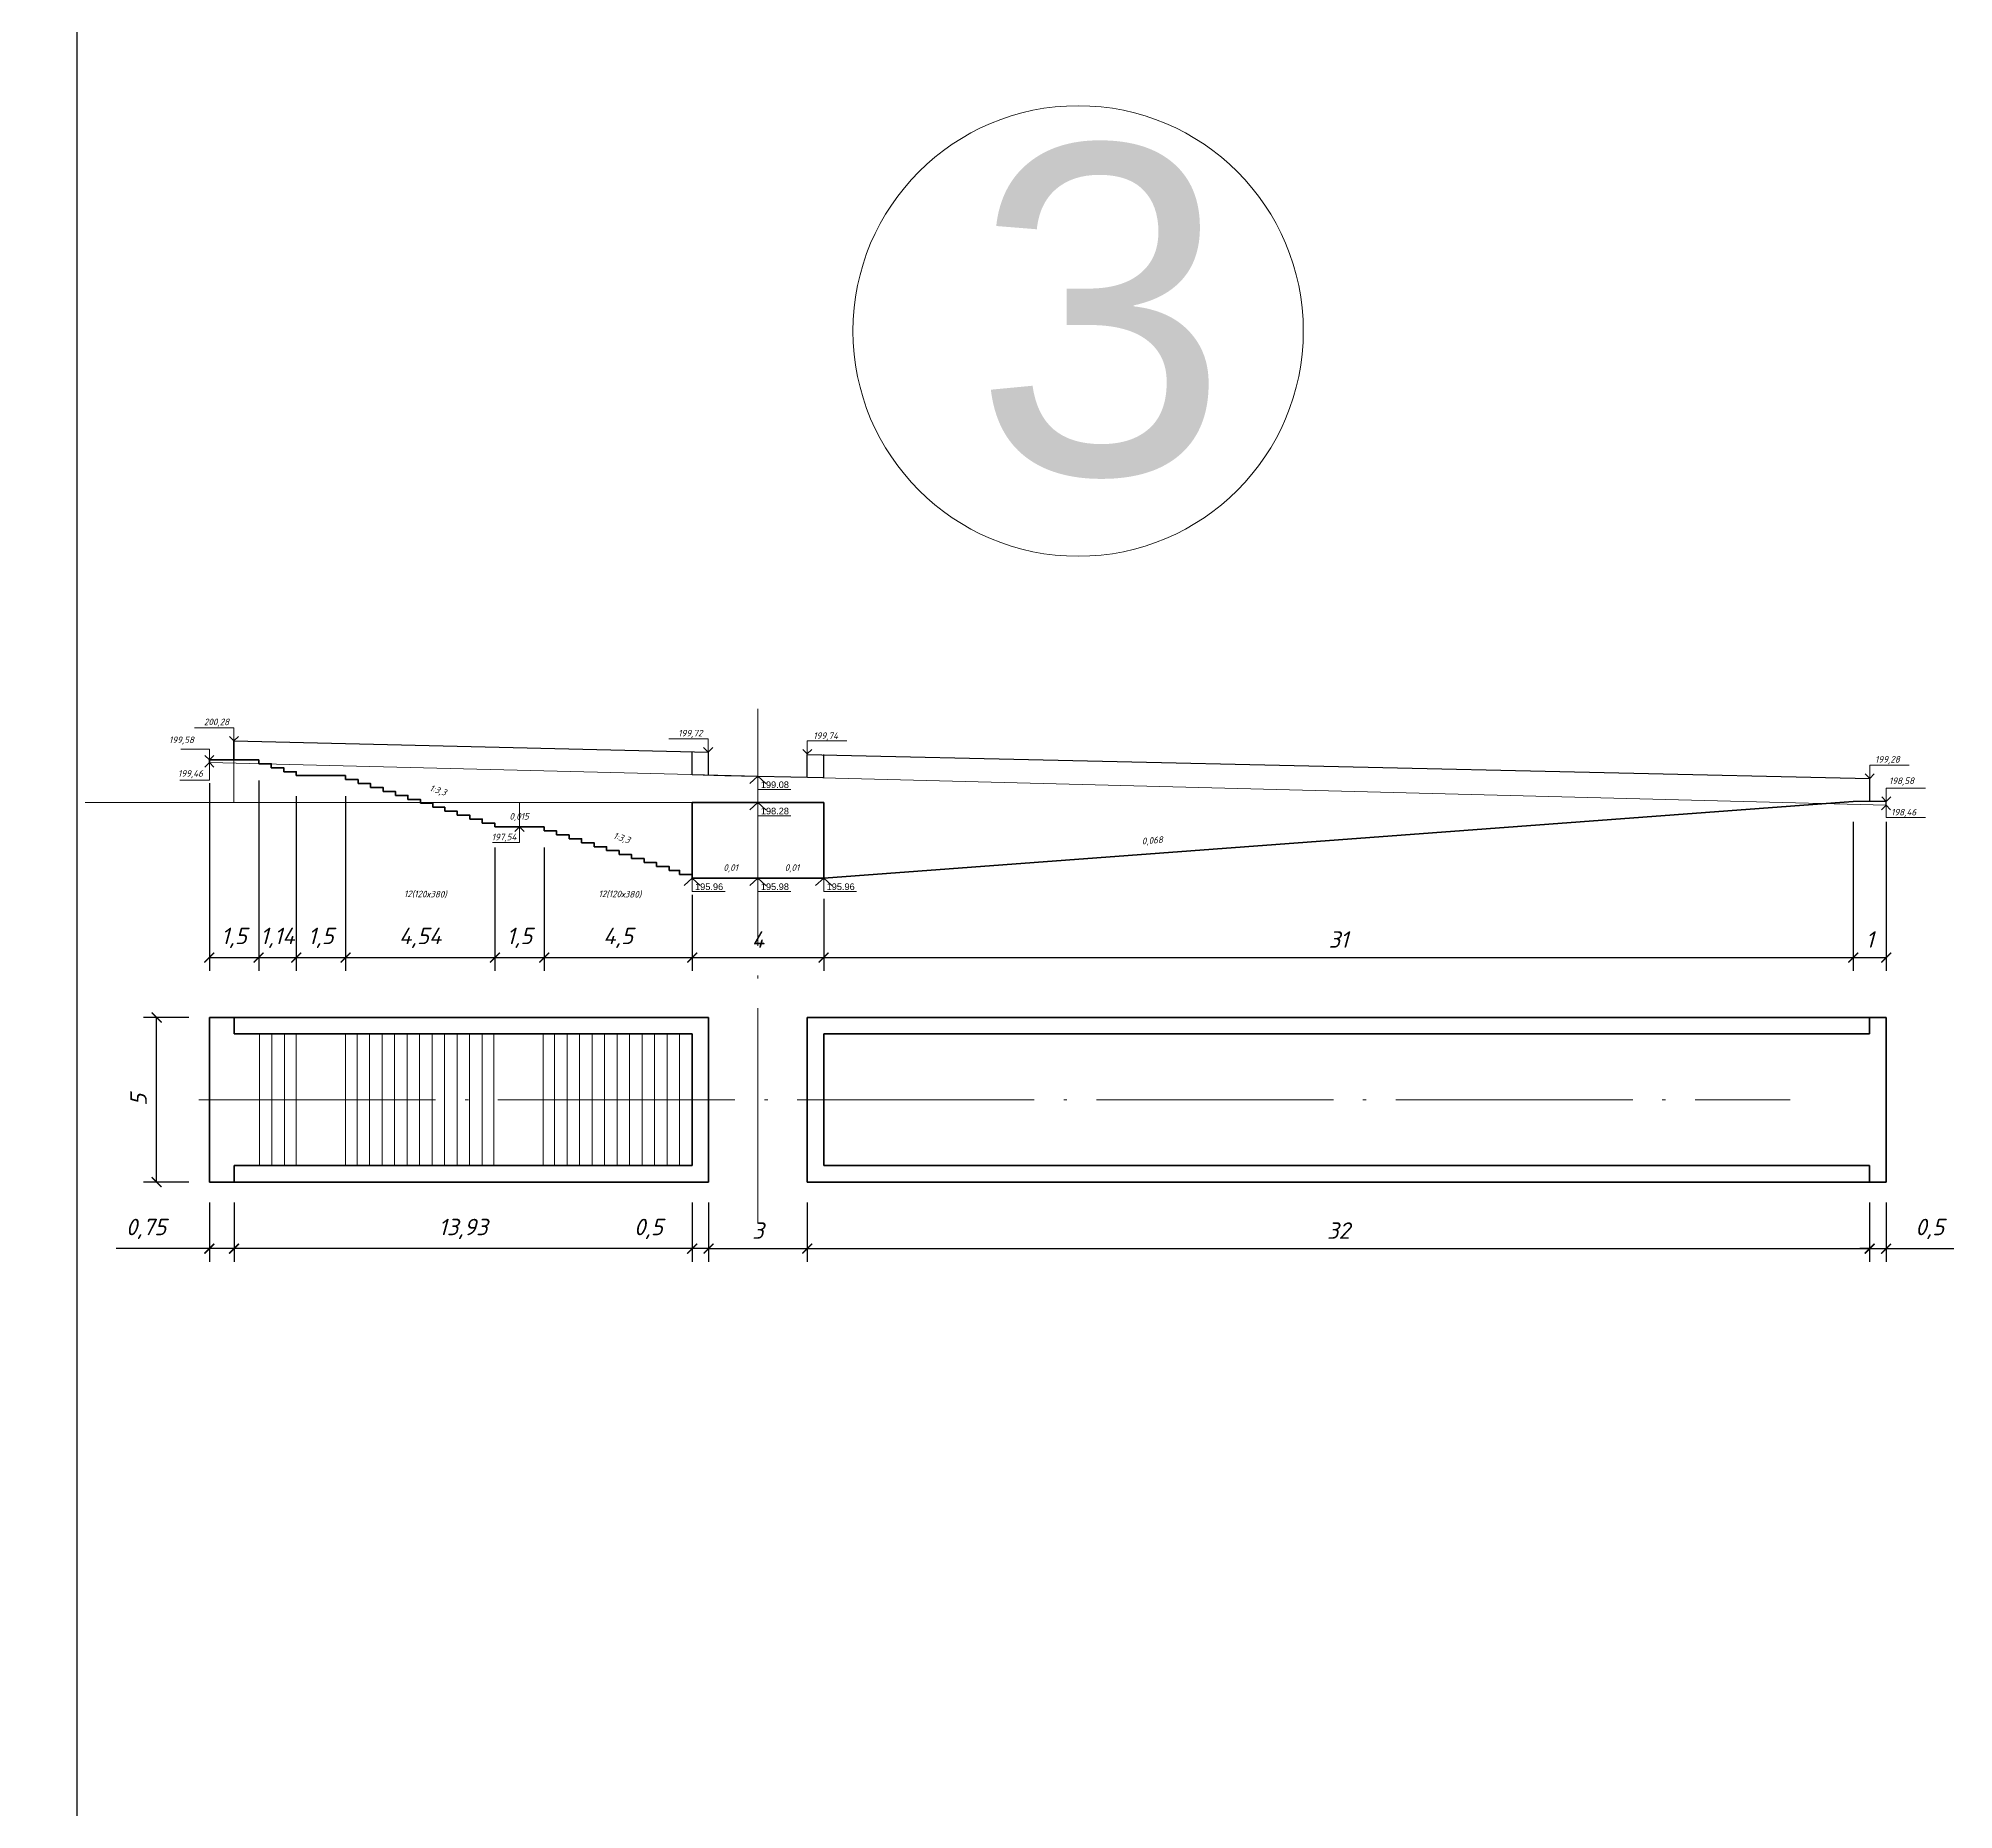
# Model space of a CAD drawing. Header units: millimetres. Extents: x -2123 to 5424, y -1286 to 835.
# Drawn here: x 4839.2 to 4897.4, y -763.2 to -709.3 of the extents above; entities that cross this region are included whole.
import ezdxf

# ---------------------------------------------------------------- set-up
doc = ezdxf.new("R2010")
doc.units = ezdxf.units.MM
doc.linetypes.add('ACAD_ISO04W100', pattern=[30, 24, -3, 0, -3])
doc.layers.get('0').update_dxf_attribs({"lineweight": 15})
doc.layers.add('вертикалка', color=6, linetype='Continuous', lineweight=15)
doc.layers.add('Текст', color=7, linetype='Continuous', lineweight=15)
doc.layers.add('поперечніе для 12м', color=7, linetype='Continuous')
doc.styles.add('Arial', font='arial.ttf')
doc.styles.get("Standard").update_dxf_attribs({"font": 'arial.ttf'})
doc.styles.add('Креслярський', font='isocpeui.ttf')
doc.styles.add('стиль1', font='isocpeui.ttf')
doc.dimstyles.new('3 Cтил Макс', dxfattribs={"dimtxt": 1, "dimasz": 0.3, "dimexe": 1.25, "dimexo": 0.625, "dimgap": 0.3, "dimtad": 1, "dimtxsty": 'стиль1', "dimblk": 'ARCHTICK', "dimcen": 2.5, "dimadec": 0, "dimazin": 0, "dimtfac": 1, "dimtmove": 0, "dimatfit": 3, "dimldrblk": 'DATUMFILLED', "dimfxl": 1, "dimarcsym": 0})

# ---------------------------------------------------------------- blocks, each defined once
blk = doc.blocks.new('_ArchTick')
at = {"color": 0, "linetype": 'ByBlock', "const_width": 0.15}
blk.add_lwpolyline([(-0.5, -0.5), (0.5, 0.5)], dxfattribs=at)
blk = doc.blocks.new('*D682')
at = {"layer": 'Defpoints', "color": 0, "lineweight": 20, "ltscale": 0.5, "transparency": 16777216}
for p in [(4859.54, -744.089), (4862.54, -744.089), (4862.54, -746.114)]:
    blk.add_point(p, dxfattribs=at)
at = {"layer": 'вертикалка', "color": 0, "lineweight": -2, "ltscale": 0.5, "transparency": 16777216}
for p, q in [((4859.54, -744.714), (4859.54, -746.514)), ((4862.54, -744.714), (4862.54, -746.514)), ((4859.54, -746.114), (4862.54, -746.114))]:
    blk.add_line(p, q, dxfattribs=at)
at = {"layer": 'вертикалка', "color": 0, "lineweight": -2, "ltscale": 0.5, "transparency": 16777216, "xscale": 0.3, "yscale": 0.3, "zscale": 0.3, "rotation": 180}
blk.add_blockref('_ArchTick', (4859.54, -746.114), dxfattribs=at)
at = {"layer": 'вертикалка', "color": 0, "lineweight": -2, "ltscale": 0.5, "transparency": 16777216, "xscale": 0.3, "yscale": 0.3, "zscale": 0.3}
blk.add_blockref('_ArchTick', (4862.54, -746.114), dxfattribs=at)
at = {"layer": 'вертикалка', "color": 0, "lineweight": 20, "ltscale": 0.5, "transparency": 16777216, "insert": (4861.04, -745.564), "char_height": 0.5, "attachment_point": 5, "style": 'стиль1'}
blk.add_mtext('3', dxfattribs=at)
blk = doc.blocks.new('_DatumFilled')
at = {"color": 0, "linetype": 'ByBlock'}
blk.add_solid([(0, 0.58), (-1, 0), (0, -0.58)], dxfattribs=at)
blk = doc.blocks.new('*D671')
at = {"layer": 'Defpoints', "color": 0, "lineweight": 20, "ltscale": 0.5, "transparency": 16777216}
for p in [(4859.04, -744.089), (4859.54, -744.089), (4859.04, -746.114)]:
    blk.add_point(p, dxfattribs=at)
at = {"layer": 'вертикалка', "color": 0, "lineweight": -2, "ltscale": 0.5, "transparency": 16777216}
for p, q in [((4859.04, -744.714), (4859.04, -746.514)), ((4859.54, -744.714), (4859.54, -746.514)), ((4859.04, -746.114), (4856.986, -746.114)), ((4859.54, -746.114), (4859.04, -746.114)), ((4859.54, -746.114), (4859.84, -746.114))]:
    blk.add_line(p, q, dxfattribs=at)
at = {"layer": 'вертикалка', "color": 0, "lineweight": -2, "ltscale": 0.5, "transparency": 16777216, "xscale": 0.3, "yscale": 0.3, "zscale": 0.3}
blk.add_blockref('_ArchTick', (4859.04, -746.114), dxfattribs=at)
at = {"layer": 'вертикалка', "color": 0, "lineweight": -2, "ltscale": 0.5, "transparency": 16777216, "xscale": 0.3, "yscale": 0.3, "zscale": 0.3, "rotation": 180}
blk.add_blockref('_ArchTick', (4859.54, -746.114), dxfattribs=at)
at = {"layer": 'вертикалка', "color": 0, "lineweight": 20, "ltscale": 0.5, "transparency": 16777216, "insert": (4857.713, -745.514), "char_height": 0.5, "attachment_point": 5, "style": 'стиль1'}
blk.add_mtext('0,5', dxfattribs=at)
blk = doc.blocks.new('*D672')
at = {"layer": 'Defpoints', "color": 0, "lineweight": 20, "ltscale": 0.5, "transparency": 16777216}
for p in [(4845.111, -744.089), (4859.04, -744.089), (4845.111, -746.114)]:
    blk.add_point(p, dxfattribs=at)
at = {"layer": 'вертикалка', "color": 0, "lineweight": -2, "ltscale": 0.5, "transparency": 16777216}
for p, q in [((4845.111, -744.714), (4845.111, -746.514)), ((4859.04, -744.714), (4859.04, -746.514)), ((4859.04, -746.114), (4845.111, -746.114))]:
    blk.add_line(p, q, dxfattribs=at)
at = {"layer": 'вертикалка', "color": 0, "lineweight": -2, "ltscale": 0.5, "transparency": 16777216, "xscale": 0.3, "yscale": 0.3, "zscale": 0.3, "rotation": 180}
blk.add_blockref('_ArchTick', (4845.111, -746.114), dxfattribs=at)
at = {"layer": 'вертикалка', "color": 0, "lineweight": -2, "ltscale": 0.5, "transparency": 16777216, "xscale": 0.3, "yscale": 0.3, "zscale": 0.3}
blk.add_blockref('_ArchTick', (4859.04, -746.114), dxfattribs=at)
at = {"layer": 'вертикалка', "color": 0, "lineweight": 20, "ltscale": 0.5, "transparency": 16777216, "insert": (4852.076, -745.514), "char_height": 0.5, "attachment_point": 5, "style": 'стиль1'}
blk.add_mtext('13,93', dxfattribs=at)
blk = doc.blocks.new('*D673')
at = {"layer": 'Defpoints', "color": 0, "lineweight": 20, "ltscale": 0.5, "transparency": 16777216}
for p in [(4844.361, -744.089), (4845.111, -744.089), (4845.111, -746.114)]:
    blk.add_point(p, dxfattribs=at)
at = {"layer": 'вертикалка', "color": 0, "lineweight": -2, "ltscale": 0.5, "transparency": 16777216}
for p, q in [((4844.361, -744.714), (4844.361, -746.514)), ((4845.111, -744.714), (4845.111, -746.514)), ((4844.361, -746.114), (4841.529, -746.114)), ((4845.111, -746.114), (4844.361, -746.114))]:
    blk.add_line(p, q, dxfattribs=at)
at = {"layer": 'вертикалка', "color": 0, "lineweight": -2, "ltscale": 0.5, "transparency": 16777216, "xscale": 0.3, "yscale": 0.3, "zscale": 0.3, "rotation": 180}
blk.add_blockref('_ArchTick', (4844.361, -746.114), dxfattribs=at)
at = {"layer": 'вертикалка', "color": 0, "lineweight": -2, "ltscale": 0.5, "transparency": 16777216, "xscale": 0.3, "yscale": 0.3, "zscale": 0.3}
blk.add_blockref('_ArchTick', (4845.111, -746.114), dxfattribs=at)
at = {"layer": 'вертикалка', "color": 0, "lineweight": 20, "ltscale": 0.5, "transparency": 16777216, "insert": (4842.438, -745.514), "char_height": 0.5, "attachment_point": 5, "style": 'стиль1'}
blk.add_mtext('0,75', dxfattribs=at)
blk = doc.blocks.new('*D674')
at = {"layer": 'Defpoints', "color": 0, "lineweight": 20, "ltscale": 0.5, "transparency": 16777216}
for p in [(4844.361, -731.34), (4845.861, -731.377), (4845.861, -737.267)]:
    blk.add_point(p, dxfattribs=at)
at = {"layer": 'вертикалка', "color": 0, "lineweight": -2, "ltscale": 0.5, "transparency": 16777216}
for p, q in [((4844.361, -731.965), (4844.361, -737.667)), ((4845.861, -732.002), (4845.861, -737.667)), ((4844.361, -737.267), (4845.861, -737.267))]:
    blk.add_line(p, q, dxfattribs=at)
at = {"layer": 'вертикалка', "color": 0, "lineweight": -2, "ltscale": 0.5, "transparency": 16777216, "xscale": 0.3, "yscale": 0.3, "zscale": 0.3, "rotation": 180}
blk.add_blockref('_ArchTick', (4844.361, -737.267), dxfattribs=at)
at = {"layer": 'вертикалка', "color": 0, "lineweight": -2, "ltscale": 0.5, "transparency": 16777216, "xscale": 0.3, "yscale": 0.3, "zscale": 0.3}
blk.add_blockref('_ArchTick', (4845.861, -737.267), dxfattribs=at)
at = {"layer": 'вертикалка', "color": 0, "lineweight": 20, "ltscale": 0.5, "transparency": 16777216, "insert": (4845.111, -736.667), "char_height": 0.5, "attachment_point": 5, "style": 'стиль1'}
blk.add_mtext('1,5', dxfattribs=at)
blk = doc.blocks.new('*D675')
at = {"layer": 'Defpoints', "color": 0, "lineweight": 20, "ltscale": 0.5, "transparency": 16777216}
for p in [(4845.861, -731.257), (4847.001, -731.737), (4847.001, -737.267)]:
    blk.add_point(p, dxfattribs=at)
at = {"layer": 'вертикалка', "color": 0, "lineweight": -2, "ltscale": 0.5, "transparency": 16777216}
for p, q in [((4845.861, -731.882), (4845.861, -737.667)), ((4847.001, -732.362), (4847.001, -737.667)), ((4845.861, -737.267), (4847.001, -737.267))]:
    blk.add_line(p, q, dxfattribs=at)
at = {"layer": 'вертикалка', "color": 0, "lineweight": -2, "ltscale": 0.5, "transparency": 16777216, "xscale": 0.3, "yscale": 0.3, "zscale": 0.3, "rotation": 180}
blk.add_blockref('_ArchTick', (4845.861, -737.267), dxfattribs=at)
at = {"layer": 'вертикалка', "color": 0, "lineweight": -2, "ltscale": 0.5, "transparency": 16777216, "xscale": 0.3, "yscale": 0.3, "zscale": 0.3}
blk.add_blockref('_ArchTick', (4847.001, -737.267), dxfattribs=at)
at = {"layer": 'вертикалка', "color": 0, "lineweight": 20, "ltscale": 0.5, "transparency": 16777216, "insert": (4846.431, -736.667), "char_height": 0.5, "attachment_point": 5, "style": 'стиль1'}
blk.add_mtext('1,14', dxfattribs=at)
blk = doc.blocks.new('*D676')
at = {"layer": 'Defpoints', "color": 0, "lineweight": 20, "ltscale": 0.5, "transparency": 16777216}
for p in [(4847.001, -731.737), (4848.501, -731.737), (4848.501, -737.267)]:
    blk.add_point(p, dxfattribs=at)
at = {"layer": 'вертикалка', "color": 0, "lineweight": -2, "ltscale": 0.5, "transparency": 16777216}
for p, q in [((4847.001, -732.362), (4847.001, -737.667)), ((4848.501, -732.362), (4848.501, -737.667)), ((4847.001, -737.267), (4848.501, -737.267))]:
    blk.add_line(p, q, dxfattribs=at)
at = {"layer": 'вертикалка', "color": 0, "lineweight": -2, "ltscale": 0.5, "transparency": 16777216, "xscale": 0.3, "yscale": 0.3, "zscale": 0.3, "rotation": 180}
blk.add_blockref('_ArchTick', (4847.001, -737.267), dxfattribs=at)
at = {"layer": 'вертикалка', "color": 0, "lineweight": -2, "ltscale": 0.5, "transparency": 16777216, "xscale": 0.3, "yscale": 0.3, "zscale": 0.3}
blk.add_blockref('_ArchTick', (4848.501, -737.267), dxfattribs=at)
at = {"layer": 'вертикалка', "color": 0, "lineweight": 20, "ltscale": 0.5, "transparency": 16777216, "insert": (4847.751, -736.667), "char_height": 0.5, "attachment_point": 5, "style": 'стиль1'}
blk.add_mtext('1,5', dxfattribs=at)
blk = doc.blocks.new('*D677')
at = {"layer": 'Defpoints', "color": 0, "lineweight": 20, "ltscale": 0.5, "transparency": 16777216}
for p in [(4848.501, -731.857), (4853.04, -733.297), (4853.04, -737.267)]:
    blk.add_point(p, dxfattribs=at)
at = {"layer": 'вертикалка', "color": 0, "lineweight": -2, "ltscale": 0.5, "transparency": 16777216}
for p, q in [((4848.501, -732.482), (4848.501, -737.667)), ((4853.04, -733.922), (4853.04, -737.667)), ((4848.501, -737.267), (4853.04, -737.267))]:
    blk.add_line(p, q, dxfattribs=at)
at = {"layer": 'вертикалка', "color": 0, "lineweight": -2, "ltscale": 0.5, "transparency": 16777216, "xscale": 0.3, "yscale": 0.3, "zscale": 0.3, "rotation": 180}
blk.add_blockref('_ArchTick', (4848.501, -737.267), dxfattribs=at)
at = {"layer": 'вертикалка', "color": 0, "lineweight": -2, "ltscale": 0.5, "transparency": 16777216, "xscale": 0.3, "yscale": 0.3, "zscale": 0.3}
blk.add_blockref('_ArchTick', (4853.04, -737.267), dxfattribs=at)
at = {"layer": 'вертикалка', "color": 0, "lineweight": 20, "ltscale": 0.5, "transparency": 16777216, "insert": (4850.771, -736.667), "char_height": 0.5, "attachment_point": 5, "style": 'стиль1'}
blk.add_mtext('4,54', dxfattribs=at)
blk = doc.blocks.new('*D678')
at = {"layer": 'Defpoints', "color": 0, "lineweight": 20, "ltscale": 0.5, "transparency": 16777216}
for p in [(4853.04, -733.297), (4854.54, -733.297), (4854.54, -737.267)]:
    blk.add_point(p, dxfattribs=at)
at = {"layer": 'вертикалка', "color": 0, "lineweight": -2, "ltscale": 0.5, "transparency": 16777216}
for p, q in [((4853.04, -733.922), (4853.04, -737.667)), ((4854.54, -733.922), (4854.54, -737.667)), ((4853.04, -737.267), (4854.54, -737.267))]:
    blk.add_line(p, q, dxfattribs=at)
at = {"layer": 'вертикалка', "color": 0, "lineweight": -2, "ltscale": 0.5, "transparency": 16777216, "xscale": 0.3, "yscale": 0.3, "zscale": 0.3, "rotation": 180}
blk.add_blockref('_ArchTick', (4853.04, -737.267), dxfattribs=at)
at = {"layer": 'вертикалка', "color": 0, "lineweight": -2, "ltscale": 0.5, "transparency": 16777216, "xscale": 0.3, "yscale": 0.3, "zscale": 0.3}
blk.add_blockref('_ArchTick', (4854.54, -737.267), dxfattribs=at)
at = {"layer": 'вертикалка', "color": 0, "lineweight": 20, "ltscale": 0.5, "transparency": 16777216, "insert": (4853.79, -736.667), "char_height": 0.5, "attachment_point": 5, "style": 'стиль1'}
blk.add_mtext('1,5', dxfattribs=at)
blk = doc.blocks.new('*D679')
at = {"layer": 'Defpoints', "color": 0, "lineweight": 20, "ltscale": 0.5, "transparency": 16777216}
for p in [(4854.54, -733.417), (4859.04, -734.737), (4859.04, -737.267)]:
    blk.add_point(p, dxfattribs=at)
at = {"layer": 'вертикалка', "color": 0, "lineweight": -2, "ltscale": 0.5, "transparency": 16777216}
for p, q in [((4854.54, -734.042), (4854.54, -737.667)), ((4859.04, -735.362), (4859.04, -737.667)), ((4854.54, -737.267), (4859.04, -737.267))]:
    blk.add_line(p, q, dxfattribs=at)
at = {"layer": 'вертикалка', "color": 0, "lineweight": -2, "ltscale": 0.5, "transparency": 16777216, "xscale": 0.3, "yscale": 0.3, "zscale": 0.3, "rotation": 180}
blk.add_blockref('_ArchTick', (4854.54, -737.267), dxfattribs=at)
at = {"layer": 'вертикалка', "color": 0, "lineweight": -2, "ltscale": 0.5, "transparency": 16777216, "xscale": 0.3, "yscale": 0.3, "zscale": 0.3}
blk.add_blockref('_ArchTick', (4859.04, -737.267), dxfattribs=at)
at = {"layer": 'вертикалка', "color": 0, "lineweight": 20, "ltscale": 0.5, "transparency": 16777216, "insert": (4856.79, -736.667), "char_height": 0.5, "attachment_point": 5, "style": 'стиль1'}
blk.add_mtext('4,5', dxfattribs=at)
blk = doc.blocks.new('*D680')
at = {"layer": 'Defpoints', "color": 0, "lineweight": 20, "ltscale": 0.5, "transparency": 16777216}
for p in [(4859.04, -734.857), (4863.04, -734.857), (4863.04, -737.267)]:
    blk.add_point(p, dxfattribs=at)
at = {"layer": 'вертикалка', "color": 0, "lineweight": -2, "ltscale": 0.5, "transparency": 16777216}
for p, q in [((4859.04, -735.482), (4859.04, -737.667)), ((4863.04, -735.482), (4863.04, -737.667)), ((4859.04, -737.267), (4863.04, -737.267))]:
    blk.add_line(p, q, dxfattribs=at)
at = {"layer": 'вертикалка', "color": 0, "lineweight": -2, "ltscale": 0.5, "transparency": 16777216, "xscale": 0.3, "yscale": 0.3, "zscale": 0.3, "rotation": 180}
blk.add_blockref('_ArchTick', (4859.04, -737.267), dxfattribs=at)
at = {"layer": 'вертикалка', "color": 0, "lineweight": -2, "ltscale": 0.5, "transparency": 16777216, "xscale": 0.3, "yscale": 0.3, "zscale": 0.3}
blk.add_blockref('_ArchTick', (4863.04, -737.267), dxfattribs=at)
at = {"layer": 'вертикалка', "color": 0, "lineweight": 20, "ltscale": 0.5, "transparency": 16777216, "insert": (4861.04, -736.717), "char_height": 0.5, "attachment_point": 5, "style": 'стиль1'}
blk.add_mtext('4', dxfattribs=at)
blk = doc.blocks.new('*D681')
at = {"layer": 'Defpoints', "color": 0, "lineweight": 20, "ltscale": 0.5, "transparency": 16777216}
for p in [(4842.758, -739.089), (4844.361, -739.089), (4844.361, -744.089)]:
    blk.add_point(p, dxfattribs=at)
at = {"layer": 'вертикалка', "color": 0, "lineweight": -2, "ltscale": 0.5, "transparency": 16777216}
for p, q in [((4843.736, -739.089), (4842.358, -739.089)), ((4842.758, -744.089), (4842.758, -739.089)), ((4843.736, -744.089), (4842.358, -744.089))]:
    blk.add_line(p, q, dxfattribs=at)
at = {"layer": 'вертикалка', "color": 0, "lineweight": -2, "ltscale": 0.5, "transparency": 16777216, "xscale": 0.3, "yscale": 0.3, "zscale": 0.3}
for p, rotation in [((4842.758, -739.089), 90), ((4842.758, -744.089), 270)]:
    blk.add_blockref('_ArchTick', p, dxfattribs=dict(at, rotation=rotation))
at = {"layer": 'вертикалка', "color": 0, "lineweight": 20, "ltscale": 0.5, "transparency": 16777216, "insert": (4842.208, -741.589), "char_height": 0.5, "attachment_point": 5, "rotation": 90, "style": 'стиль1'}
blk.add_mtext('5', dxfattribs=at)
blk = doc.blocks.new('*D715')
at = {"layer": 'Defpoints', "color": 0, "lineweight": 20, "ltscale": 0.5, "transparency": 16777216}
for p in [(4862.54, -744.089), (4894.842, -744.089), (4894.842, -746.114)]:
    blk.add_point(p, dxfattribs=at)
at = {"layer": 'вертикалка', "color": 0, "lineweight": -2, "ltscale": 0.5, "transparency": 16777216}
for p, q in [((4862.54, -744.714), (4862.54, -746.514)), ((4894.842, -744.714), (4894.842, -746.514)), ((4862.54, -746.114), (4894.842, -746.114))]:
    blk.add_line(p, q, dxfattribs=at)
at = {"layer": 'вертикалка', "color": 0, "lineweight": -2, "ltscale": 0.5, "transparency": 16777216, "xscale": 0.3, "yscale": 0.3, "zscale": 0.3, "rotation": 180}
blk.add_blockref('_ArchTick', (4862.54, -746.114), dxfattribs=at)
at = {"layer": 'вертикалка', "color": 0, "lineweight": -2, "ltscale": 0.5, "transparency": 16777216, "xscale": 0.3, "yscale": 0.3, "zscale": 0.3}
blk.add_blockref('_ArchTick', (4894.842, -746.114), dxfattribs=at)
at = {"layer": 'вертикалка', "color": 0, "lineweight": 20, "ltscale": 0.5, "transparency": 16777216, "insert": (4878.691, -745.564), "char_height": 0.5, "attachment_point": 5, "style": 'стиль1'}
blk.add_mtext('32', dxfattribs=at)
blk = doc.blocks.new('*D716')
at = {"layer": 'Defpoints', "color": 0, "lineweight": 20, "ltscale": 0.5, "transparency": 16777216}
for p in [(4894.842, -744.089), (4895.342, -744.089), (4895.342, -746.114)]:
    blk.add_point(p, dxfattribs=at)
at = {"layer": 'вертикалка', "color": 0, "lineweight": -2, "ltscale": 0.5, "transparency": 16777216}
for p, q in [((4894.842, -744.714), (4894.842, -746.514)), ((4895.342, -744.714), (4895.342, -746.514)), ((4894.842, -746.114), (4894.542, -746.114)), ((4894.842, -746.114), (4895.342, -746.114)), ((4895.342, -746.114), (4897.397, -746.114))]:
    blk.add_line(p, q, dxfattribs=at)
at = {"layer": 'вертикалка', "color": 0, "lineweight": -2, "ltscale": 0.5, "transparency": 16777216, "xscale": 0.3, "yscale": 0.3, "zscale": 0.3}
blk.add_blockref('_ArchTick', (4894.842, -746.114), dxfattribs=at)
at = {"layer": 'вертикалка', "color": 0, "lineweight": -2, "ltscale": 0.5, "transparency": 16777216, "xscale": 0.3, "yscale": 0.3, "zscale": 0.3, "rotation": 180}
blk.add_blockref('_ArchTick', (4895.342, -746.114), dxfattribs=at)
at = {"layer": 'вертикалка', "color": 0, "lineweight": 20, "ltscale": 0.5, "transparency": 16777216, "insert": (4896.67, -745.514), "char_height": 0.5, "attachment_point": 5, "style": 'стиль1'}
blk.add_mtext('0,5', dxfattribs=at)
blk = doc.blocks.new('*D717')
at = {"layer": 'Defpoints', "color": 0, "lineweight": 20, "ltscale": 0.5, "transparency": 16777216}
for p in [(4894.343, -732.519), (4863.04, -737.267), (4894.343, -737.267)]:
    blk.add_point(p, dxfattribs=at)
at = {"layer": 'вертикалка', "color": 0, "lineweight": -2, "ltscale": 0.5, "transparency": 16777216}
for p, q in [((4894.343, -733.144), (4894.343, -737.667)), ((4863.04, -736.642), (4863.04, -736.867)), ((4863.04, -737.267), (4894.343, -737.267))]:
    blk.add_line(p, q, dxfattribs=at)
at = {"layer": 'вертикалка', "color": 0, "lineweight": -2, "ltscale": 0.5, "transparency": 16777216, "xscale": 0.3, "yscale": 0.3, "zscale": 0.3, "rotation": 180}
blk.add_blockref('_ArchTick', (4863.04, -737.267), dxfattribs=at)
at = {"layer": 'вертикалка', "color": 0, "lineweight": -2, "ltscale": 0.5, "transparency": 16777216, "xscale": 0.3, "yscale": 0.3, "zscale": 0.3}
blk.add_blockref('_ArchTick', (4894.343, -737.267), dxfattribs=at)
at = {"layer": 'вертикалка', "color": 0, "lineweight": 20, "ltscale": 0.5, "transparency": 16777216, "insert": (4878.692, -736.717), "char_height": 0.5, "attachment_point": 5, "style": 'стиль1'}
blk.add_mtext('31', dxfattribs=at)
blk = doc.blocks.new('*D718')
at = {"layer": 'Defpoints', "color": 0, "lineweight": 20, "ltscale": 0.5, "transparency": 16777216}
for p in [(4894.343, -732.519), (4895.345, -732.519), (4895.345, -737.267)]:
    blk.add_point(p, dxfattribs=at)
at = {"layer": 'вертикалка', "color": 0, "lineweight": -2, "ltscale": 0.5, "transparency": 16777216}
for p, q in [((4894.343, -733.144), (4894.343, -737.667)), ((4895.345, -733.144), (4895.345, -737.667)), ((4894.343, -737.267), (4895.345, -737.267))]:
    blk.add_line(p, q, dxfattribs=at)
at = {"layer": 'вертикалка', "color": 0, "lineweight": -2, "ltscale": 0.5, "transparency": 16777216, "xscale": 0.3, "yscale": 0.3, "zscale": 0.3, "rotation": 180}
blk.add_blockref('_ArchTick', (4894.343, -737.267), dxfattribs=at)
at = {"layer": 'вертикалка', "color": 0, "lineweight": -2, "ltscale": 0.5, "transparency": 16777216, "xscale": 0.3, "yscale": 0.3, "zscale": 0.3}
blk.add_blockref('_ArchTick', (4895.345, -737.267), dxfattribs=at)
at = {"layer": 'вертикалка', "color": 0, "lineweight": 20, "ltscale": 0.5, "transparency": 16777216, "insert": (4894.844, -736.717), "char_height": 0.5, "attachment_point": 5, "style": 'стиль1'}
blk.add_mtext('1', dxfattribs=at)
blk = doc.blocks.new('*D914')
at = {"layer": 'Defpoints', "color": 0, "ltscale": 0.5, "transparency": 16777216}
for p in [(4840.327, 0), (4839.327, -1018.288), (4840.327, -1023.703)]:
    blk.add_point(p, dxfattribs=at)
at = {"layer": 'вертикалка', "color": 0, "lineweight": -2, "ltscale": 0.5, "transparency": 16777216}
for p, q in [((4840.327, -0.625), (4840.327, -1024.103)), ((4839.327, -1018.913), (4839.327, -1024.103)), ((4839.327, -1023.703), (4840.327, -1023.703))]:
    blk.add_line(p, q, dxfattribs=at)
at = {"layer": 'вертикалка', "color": 0, "lineweight": -2, "ltscale": 0.5, "transparency": 16777216, "xscale": 0.3, "yscale": 0.3, "zscale": 0.3, "rotation": 180}
blk.add_blockref('_ArchTick', (4839.327, -1023.703), dxfattribs=at)
at = {"layer": 'вертикалка', "color": 0, "lineweight": -2, "ltscale": 0.5, "transparency": 16777216, "xscale": 0.3, "yscale": 0.3, "zscale": 0.3}
blk.add_blockref('_ArchTick', (4840.327, -1023.703), dxfattribs=at)
at = {"layer": 'вертикалка', "color": 0, "lineweight": 20, "ltscale": 0.5, "transparency": 16777216, "insert": (4839.827, -1023.152), "char_height": 0.5, "attachment_point": 5, "style": 'Arial'}
blk.add_mtext('1', dxfattribs=at)

msp = doc.modelspace()

# ---------------------------------------------------------------- linework, layer by layer
at = {"color": 0, "lineweight": 18}
for points in [[(4845.11, -730.68), (4845.11, -730.28), (4843.91, -730.28)], [(4844.973, -730.542), (4845.11, -730.68), (4845.247, -730.542)], [(4859.527, -731.021), (4859.527, -730.621), (4858.327, -730.621)], [(4862.54, -731.075), (4862.54, -730.675), (4863.74, -730.675)], [(4844.361, -731.34), (4844.361, -731.871), (4843.464, -731.871)], [(4844.361, -731.257), (4844.361, -730.934), (4843.491, -730.934)], [(4844.499, -731.12), (4844.361, -731.257), (4844.224, -731.12)], [(4844.498, -731.478), (4844.361, -731.34), (4844.224, -731.478)], [(4859.39, -730.883), (4859.527, -731.021), (4859.665, -730.883)], [(4862.678, -730.938), (4862.54, -731.075), (4862.403, -730.938)], [(4894.843, -731.819), (4894.843, -731.419), (4896.043, -731.419)], [(4894.981, -731.682), (4894.843, -731.819), (4894.706, -731.682)], [(4895.482, -732.382), (4895.345, -732.519), (4895.208, -732.382)], [(4895.343, -732.614), (4895.343, -733.014), (4896.543, -733.014)], [(4895.345, -732.519), (4895.345, -732.119), (4896.545, -732.119)], [(4895.478, -732.776), (4895.34, -732.639), (4895.203, -732.776)], [(4853.79, -733.297), (4853.79, -733.767), (4852.966, -733.767)], [(4853.928, -733.435), (4853.79, -733.297), (4853.653, -733.435)]]:
    msp.add_lwpolyline(points, dxfattribs=at)
for points in [[(4850.861, -732.214, 0, 0, 0), (4851.535, -732.43, 0.143, 0, 0), (4851.856, -732.533, 0, 0, 0)], [(4853.404, -733.12, 0, 0, 0), (4854.111, -733.158, 0.143, 0, 0), (4854.448, -733.177, 0, 0, 0)], [(4856.445, -733.661, 0, 0, 0), (4857.119, -733.877, 0.143, 0, 0), (4857.441, -733.98, 0, 0, 0)], [(4860.661, -734.679, 0, 0, 0), (4859.954, -734.718, 0.143, 0, 0), (4859.617, -734.736, 0, 0, 0)], [(4861.628, -734.679, 0, 0, 0), (4862.335, -734.718, 0.143, 0, 0), (4862.672, -734.736, 0, 0, 0)]]:
    msp.add_lwpolyline(points, format="xyseb", dxfattribs=at)
at = {"color": 0, "lineweight": 30}
msp.add_lwpolyline([(4873.389, -733.878, 0, 0, 0), (4872.683, -733.93, 0.143, 0, 0), (4872.347, -733.954, 0, 0, 0)], format="xyseb", dxfattribs=at)
at = {"layer": 'вертикалка', "color": 5, "lineweight": 20}
for points in [[(4844.36, -731.257), (4845.11, -731.257)], [(4844.361, -731.757), (4844.361, -731.257)], [(4845.11, -731.257), (4845.11, -732.557)], [(4859.039, -731.707), (4859.039, -731.007)], [(4859.538, -731.72), (4859.538, -731.02)], [(4861.04, -732.557), (4840.589, -732.557)], [(4853.79, -733.297), (4853.79, -732.557)], [(4895.34, -732.519), (4895.343, -732.639)], [(4848.501, -739.589), (4848.501, -743.589)]]:
    msp.add_lwpolyline(points, dxfattribs=at)
at = {"layer": 'вертикалка', "color": 1, "lineweight": 20}
msp.add_lwpolyline([(4895.34, -732.639), (4861.04, -731.757), (4844.361, -731.34), (4844.361, -731.34)], dxfattribs=at)
at = {"layer": 'поперечніе для 12м', "color": 116, "linetype": 'ACAD_ISO04W100', "lineweight": 9, "ltscale": 0.3, "true_color": 0x136734}
for points in [[(4861.04, -729.707), (4861.04, -745.349)], [(4844.037, -741.589), (4892.429, -741.589)]]:
    msp.add_lwpolyline(points, dxfattribs=at)
at = {"layer": 'поперечніе для 12м', "color": 177, "lineweight": 30, "true_color": 0x293189}
for points in [[(4845.11, -730.68), (4859.538, -731.02)], [(4859.042, -731.707), (4859.039, -731.008)], [(4859.538, -731.72), (4859.538, -731.02)], [(4862.54, -731.091), (4894.843, -731.819)], [(4859.039, -731.707), (4860.037, -731.732), (4861.04, -731.757), (4862.04, -731.777), (4863.04, -731.797)], [(4895.342, -732.516), (4894.843, -732.519), (4894.843, -731.819)], [(4895.34, -732.639), (4895.343, -732.519), (4894.343, -732.519)]]:
    msp.add_lwpolyline(points, dxfattribs=at)
at = {"layer": 'поперечніе для 12м', "color": 116, "lineweight": 35, "true_color": 0x136734}
for points in [[(4845.11, -731.257), (4845.11, -730.68)], [(4844.361, -739.089), (4859.54, -739.089)], [(4845.111, -739.589), (4859.04, -739.589)], [(4859.04, -739.589), (4859.04, -743.589)], [(4859.54, -739.089), (4859.54, -744.089)], [(4859.54, -739.589), (4859.54, -743.589)], [(4862.54, -739.089), (4895.342, -739.089)], [(4862.54, -739.089), (4862.54, -744.089)], [(4863.04, -739.589), (4894.842, -739.589)], [(4863.04, -739.589), (4863.04, -743.589)], [(4845.111, -743.589), (4859.04, -743.589)], [(4863.04, -743.589), (4894.842, -743.589)], [(4844.361, -744.089), (4859.54, -744.089)], [(4862.54, -744.089), (4895.342, -744.089)]]:
    msp.add_lwpolyline(points, dxfattribs=at)
at = {"layer": 'поперечніе для 12м', "color": 177, "lineweight": 35, "true_color": 0x293189}
for points in [[(4845.861, -731.257), (4844.361, -731.257), (4844.361, -731.34)], [(4845.861, -731.377), (4845.861, -731.257), (4845.481, -731.257)], [(4846.241, -731.497), (4846.241, -731.377), (4845.861, -731.377)], [(4846.621, -731.617), (4846.621, -731.497), (4846.241, -731.497)], [(4847.001, -731.737), (4847.001, -731.617), (4846.621, -731.617)], [(4848.501, -731.737), (4847.001, -731.737)], [(4848.501, -731.737), (4848.501, -731.857)], [(4848.881, -731.977), (4848.881, -731.857), (4848.501, -731.857)], [(4849.261, -732.097), (4849.261, -731.977), (4848.881, -731.977)], [(4849.641, -732.217), (4849.641, -732.097), (4849.261, -732.097)], [(4850.021, -732.337), (4850.021, -732.217), (4849.641, -732.217)], [(4850.401, -732.457), (4850.401, -732.337), (4850.021, -732.337)], [(4850.781, -732.577), (4850.781, -732.457), (4850.401, -732.457)], [(4851.161, -732.697), (4851.161, -732.577), (4850.781, -732.577)], [(4863.04, -734.857), (4894.343, -732.519)], [(4851.52, -732.817), (4851.52, -732.697), (4851.161, -732.697)], [(4851.9, -732.937), (4851.9, -732.817), (4851.52, -732.817)], [(4852.28, -733.057), (4852.28, -732.937), (4851.9, -732.937)], [(4852.66, -733.177), (4852.66, -733.057), (4852.28, -733.057)], [(4853.04, -733.297), (4853.04, -733.177), (4852.66, -733.177)], [(4854.54, -733.297), (4853.04, -733.297)], [(4854.54, -733.417), (4854.54, -733.297)], [(4854.54, -733.297), (4854.54, -733.417)], [(4854.92, -733.537), (4854.92, -733.417), (4854.54, -733.417)], [(4855.3, -733.657), (4855.3, -733.537), (4854.92, -733.537)], [(4855.68, -733.777), (4855.68, -733.657), (4855.3, -733.657)], [(4856.06, -733.897), (4856.06, -733.777), (4855.68, -733.777)], [(4856.44, -734.017), (4856.44, -733.897), (4856.06, -733.897)], [(4856.82, -734.137), (4856.82, -734.017), (4856.44, -734.017)], [(4857.2, -734.257), (4857.2, -734.137), (4856.82, -734.137)], [(4857.58, -734.377), (4857.58, -734.257), (4857.2, -734.257)], [(4857.96, -734.497), (4857.96, -734.377), (4857.58, -734.377)], [(4858.34, -734.617), (4858.34, -734.497), (4857.96, -734.497)], [(4858.66, -734.737), (4858.66, -734.617), (4858.34, -734.617)], [(4859.04, -734.857), (4859.04, -734.737), (4858.66, -734.737)], [(4844.361, -739.089), (4844.361, -744.089)], [(4845.111, -739.089), (4845.111, -739.589)], [(4894.842, -739.089), (4894.842, -739.589)], [(4895.342, -739.089), (4895.342, -744.089)], [(4845.111, -743.589), (4845.111, -744.089)], [(4894.842, -743.589), (4894.842, -744.089)]]:
    msp.add_lwpolyline(points, dxfattribs=at)
at = {"layer": 'поперечніе для 12м', "color": 30, "lineweight": 30, "true_color": 0xf26722}
for points in [[(4862.54, -731.797), (4862.54, -731.091)], [(4863.04, -731.797), (4863.04, -731.091)]]:
    msp.add_lwpolyline(points, dxfattribs=at)
at = {"layer": 'поперечніе для 12м', "color": 7, "lineweight": 9}
for points in [[(4861.04, -731.757), (4860.794, -731.974)], [(4861.04, -731.757), (4861.285, -731.973)], [(4861.04, -731.757), (4861.04, -732.157), (4862.04, -732.157)], [(4861.04, -732.557), (4860.794, -732.774)], [(4861.04, -732.557), (4861.285, -732.773)], [(4861.04, -732.557), (4861.04, -732.957), (4862.04, -732.957)], [(4859.04, -734.857), (4858.794, -735.074)], [(4859.04, -734.857), (4859.285, -735.073)], [(4859.04, -734.857), (4859.04, -735.257), (4860.04, -735.257)], [(4861.04, -734.857), (4860.794, -735.074)], [(4861.04, -734.857), (4861.285, -735.073)], [(4861.04, -734.857), (4861.04, -735.257), (4862.04, -735.257)], [(4863.04, -734.857), (4862.794, -735.074)], [(4863.04, -734.857), (4863.285, -735.073)], [(4863.04, -734.857), (4863.04, -735.257), (4864.04, -735.257)]]:
    msp.add_lwpolyline(points, dxfattribs=at)
at = {"layer": 'поперечніе для 12м', "color": 32, "lineweight": 35, "true_color": 0xcd6928}
for points in [[(4861.04, -732.557), (4859.04, -732.557), (4859.04, -734.857), (4863.04, -734.857), (4863.04, -732.557)], [(4861.04, -732.557), (4863.04, -732.557)]]:
    msp.add_lwpolyline(points, dxfattribs=at)
at = {"layer": 'поперечніе для 12м', "color": 7, "lineweight": 35}
msp.add_lwpolyline([(4861.04, -732.557), (4861.04, -732.557), (4862.54, -732.557), (4859.54, -732.557)], dxfattribs=at)
at = {"layer": 'поперечніе для 12м', "color": 116, "lineweight": 18, "true_color": 0x136734}
for points in [[(4845.882, -739.589), (4845.882, -743.589)], [(4846.262, -739.589), (4846.262, -743.589)], [(4846.642, -739.589), (4846.642, -743.589)], [(4848.852, -739.589), (4848.852, -743.589)], [(4849.232, -739.589), (4849.232, -743.589)], [(4849.612, -739.589), (4849.612, -743.589)], [(4849.992, -739.589), (4849.992, -743.589)], [(4850.372, -739.589), (4850.372, -743.589)], [(4850.752, -739.589), (4850.752, -743.589)], [(4851.132, -739.589), (4851.132, -743.589)], [(4851.512, -739.589), (4851.512, -743.589)], [(4851.892, -739.589), (4851.892, -743.589)], [(4852.272, -739.589), (4852.272, -743.589)], [(4852.652, -739.589), (4852.652, -743.589)], [(4854.86, -739.589), (4854.86, -743.589)], [(4855.24, -739.589), (4855.24, -743.589)], [(4855.62, -739.589), (4855.62, -743.589)], [(4856, -739.589), (4856, -743.589)], [(4856.38, -739.589), (4856.38, -743.589)], [(4856.76, -739.589), (4856.76, -743.589)], [(4857.14, -739.589), (4857.14, -743.589)], [(4857.52, -739.589), (4857.52, -743.589)], [(4857.9, -739.589), (4857.9, -743.589)], [(4858.28, -739.589), (4858.28, -743.589)], [(4858.66, -739.589), (4858.66, -743.589)]]:
    msp.add_lwpolyline(points, dxfattribs=at)
at = {"layer": 'поперечніе для 12м', "color": 177, "lineweight": 18, "true_color": 0x293189}
for points in [[(4847.001, -739.589), (4847.001, -743.589)], [(4853.011, -739.589), (4853.011, -743.589)], [(4854.511, -739.589), (4854.511, -743.589)]]:
    msp.add_lwpolyline(points, dxfattribs=at)
at = {"layer": 'Текст', "color": 18, "lineweight": 20, "true_color": 0x000000}
msp.add_circle((4870.776, -718.222, -1.649), 6.847, dxfattribs=at)

# ---------------------------------------------------------------- texts
at = {"color": 0, "char_height": 0.2, "style": 'Креслярський'}
for s, insert, width, attachment_point, rotation in [('200,28', (4844.197, -730.003), 6.8889, 1, 359.89338), ('199,58', (4843.892, -730.548), 6.8889, 3, 0.10662), ('199,72', (4858.615, -730.344), 6.8889, 1, 359.89338), ('199,74', (4862.723, -730.422), 6.8889, 1, 359.89338), ('199,28', (4895.756, -731.142), 6.8889, 3, 0.10662), ('199,46', (4844.165, -731.57), 6.8889, 3, 0.10662), ('198,58', (4896.194, -731.792), 6.8889, 3, 0.10662), ('1:3,3', (4851.102, -732.003), 6.8889, 1, 342.04128), ('0,015', (4854.074, -732.872), 6.8889, 3, 0.10662), ('198,46', (4896.256, -732.994), 6.8889, 9, 359.89338), ('197,54', (4853.698, -733.501), 6.8889, 3, 0.10662), ('1:3,3', (4856.686, -733.45), 6.8889, 1, 342.04128), ('0,068', (4873.342, -733.579), 0.97958, 3, 4.41233), ('0,01', (4859.991, -734.432), 6.8889, 1, 359.89338), ('0,01', (4862.298, -734.432), 6.8889, 3, 0.10662), ('12(120х380)', (4850.28, -735.226), 1.47564, 1, 359.14369), ('12(120х380)', (4856.196, -735.226), 1.47564, 1, 359.14369)]:
    msp.add_mtext(s, dxfattribs=dict(at, insert=insert, width=width, attachment_point=attachment_point, rotation=rotation))
at = {"layer": 'поперечніе для 12м', "color": 7, "lineweight": 9, "char_height": 0.2, "attachment_point": 1}
for s, width, insert in [('199.08', 0.41147, (4861.129, -731.913)), ('198.28', 0.41147, (4861.129, -732.713)), ('195.96', 0.85283, (4859.129, -735.013)), ('195.98', 0.41147, (4861.129, -735.013)), ('195.96', 0.3642, (4863.129, -735.013))]:
    msp.add_mtext_dynamic_manual_height_columns(s, width=width, gutter_width=12.5, heights=[0], dxfattribs=dict(at, insert=insert))
at = {"layer": 'Текст', "color": 18, "true_color": 0x000000, "insert": (4867.59, -712.575, -1.649), "char_height": 10, "attachment_point": 1}
msp.add_mtext_dynamic_manual_height_columns('3', width=4.68276, gutter_width=12.5, heights=[0], dxfattribs=at)

# ---------------------------------------------------------------- dimensions: what is measured, and where the dimension line sits
at = {"layer": 'вертикалка', "color": 5, "lineweight": 20, "ltscale": 0.5}
for base, p1, p2, override, picture, middle in [((4840.327, -1023.703), (4839.327, -1018.288), (4840.327, 0), {"dimtxt": 0.5, "dimexe": 0.4, "dimtxsty": 'Arial'}, '*D914', (4839.827, -1023.152)), ((4845.861, -737.267), (4844.361, -731.34), (4845.861, -731.377), {"dimtxt": 0.5, "dimexe": 0.4}, '*D674', (4845.111, -736.667)), ((4848.501, -737.267), (4847.001, -731.737), (4848.501, -731.737), {"dimtxt": 0.5, "dimexe": 0.4}, '*D676', (4847.751, -736.667)), ((4853.04, -737.267), (4848.501, -731.857), (4853.04, -733.297), {"dimtxt": 0.5, "dimexe": 0.4}, '*D677', (4850.771, -736.667)), ((4895.345, -737.267), (4894.343, -732.519), (4895.345, -732.519), {"dimtxt": 0.5, "dimexe": 0.4}, '*D718', (4894.844, -736.717)), ((4854.54, -737.267), (4853.04, -733.297), (4854.54, -733.297), {"dimtxt": 0.5, "dimexe": 0.4}, '*D678', (4853.79, -736.667)), ((4859.04, -737.267), (4854.54, -733.417), (4859.04, -734.737), {"dimtxt": 0.5, "dimexe": 0.4}, '*D679', (4856.79, -736.667)), ((4863.04, -737.267), (4859.04, -734.857), (4863.04, -734.857), {"dimtxt": 0.5, "dimexe": 0.4}, '*D680', (4861.04, -736.717)), ((4845.111, -746.114), (4859.04, -744.089), (4845.111, -744.089), {"dimtxt": 0.5, "dimexe": 0.4}, '*D672', (4852.076, -745.514)), ((4859.04, -746.114), (4859.54, -744.089), (4859.04, -744.089), {"dimtxt": 0.5, "dimexe": 0.4}, '*D671', (4857.713, -745.514)), ((4862.54, -746.114), (4859.54, -744.089), (4862.54, -744.089), {"dimtxt": 0.5, "dimexe": 0.4}, '*D682', (4861.04, -745.564)), ((4895.342, -746.114), (4894.842, -744.089), (4895.342, -744.089), {"dimtxt": 0.5, "dimexe": 0.4}, '*D716', (4896.67, -745.514))]:
    dim = msp.add_linear_dim(base=base, p1=p1, p2=p2, dimstyle='3 Cтил Макс', override=override, dxfattribs=at)
    dim.commit()
    dim.dimension.update_dxf_attribs({"geometry": picture, "text_midpoint": middle})
for base, p1, p2, picture, middle in [((4847.001, -737.267), (4845.861, -731.257), (4847.001, -731.737), '*D675', (4846.431, -737.267)), ((4845.111, -746.114), (4844.361, -744.089), (4845.111, -744.089), '*D673', (4842.438, -746.114))]:
    dim = msp.add_linear_dim(base=base, p1=p1, p2=p2, dimstyle='3 Cтил Макс', override={"dimtxt": 0.5, "dimexe": 0.4}, dxfattribs=at)
    dim.commit()
    dim.dimension.update_dxf_attribs({"geometry": picture, "text_midpoint": middle, "dimtype": 160})
for base, p1, p2, text, picture, middle in [((4894.343, -737.267), (4863.04, -737.267), (4894.343, -732.519), '31', '*D717', (4878.692, -736.717)), ((4894.842, -746.114), (4862.54, -744.089), (4894.842, -744.089), '32', '*D715', (4878.691, -745.564))]:
    dim = msp.add_linear_dim(base=base, p1=p1, p2=p2, text=text, dimstyle='3 Cтил Макс', override={"dimtxt": 0.5, "dimexe": 0.4}, dxfattribs=at)
    dim.commit()
    dim.dimension.update_dxf_attribs({"geometry": picture, "text_midpoint": middle})
dim = msp.add_linear_dim(base=(4842.758, -739.089), p1=(4844.361, -744.089), p2=(4844.361, -739.089), angle=90, dimstyle='3 Cтил Макс', override={"dimtxt": 0.5, "dimexe": 0.4}, dxfattribs=at)
dim.commit()
dim.dimension.update_dxf_attribs({"geometry": '*D681', "text_midpoint": (4842.208, -741.589)})

doc.saveas('drawing.dxf')
